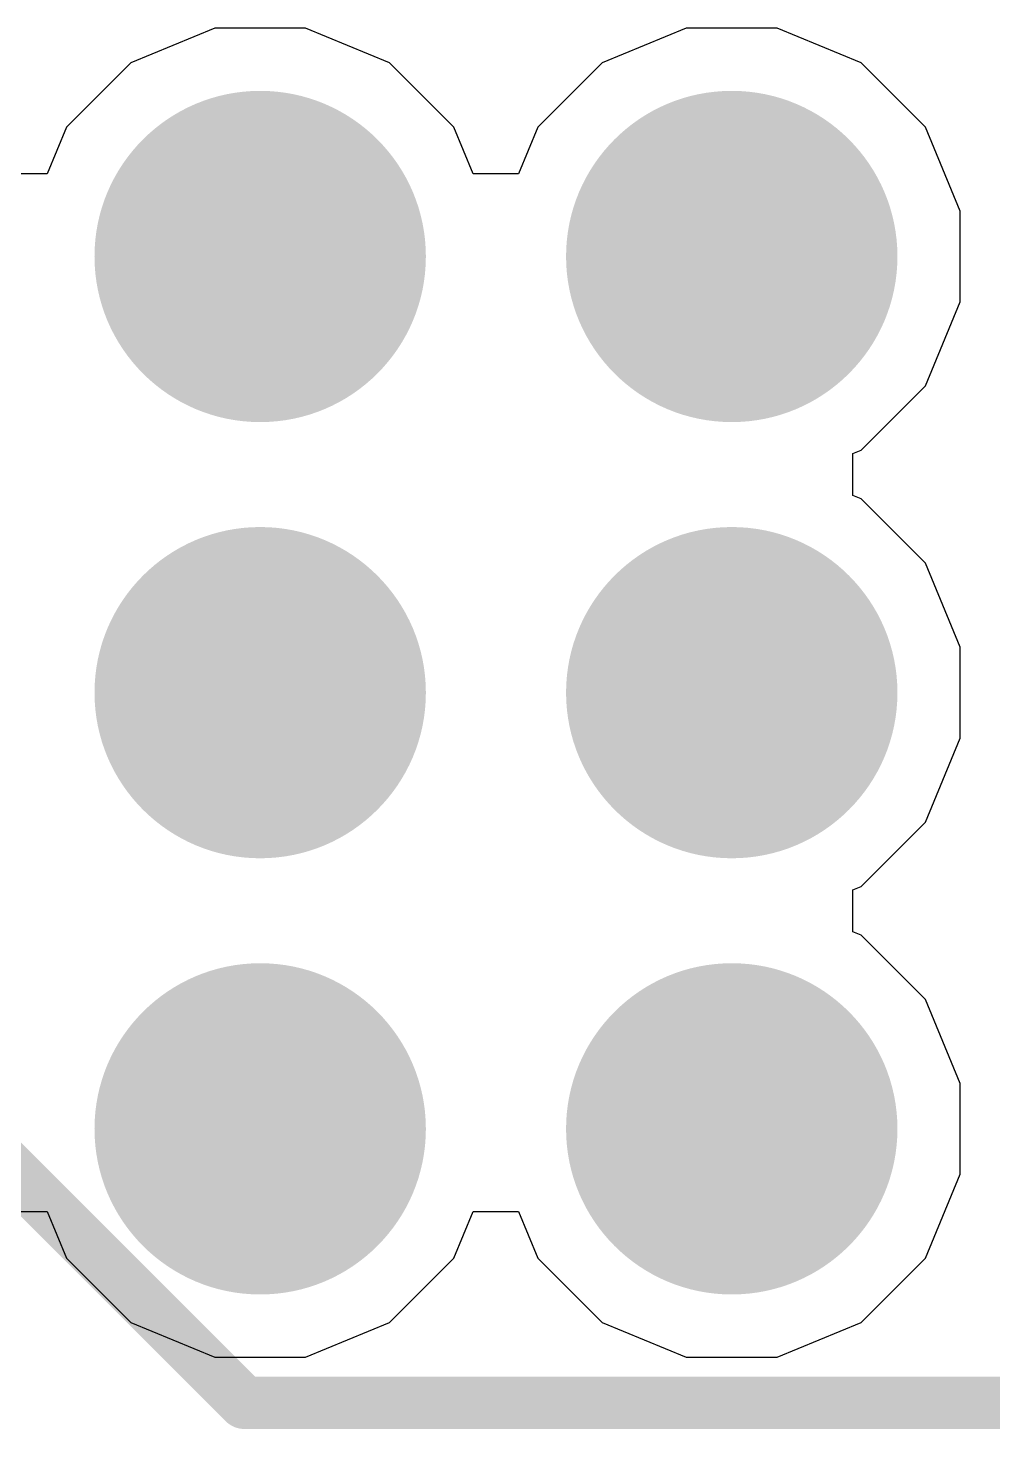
# Model space of a CAD drawing. Header units: inches. Extents: x -4 to 5258, y -4 to 5281.
# Drawn here: x 135.285 to 137.624, y 72.851 to 76.248 of the extents above; entities that cross this region are included whole.
import ezdxf

# ---------------------------------------------------------------- set-up
doc = ezdxf.new("R2010")
doc.units = ezdxf.units.IN
for name, color, linetype in [('Bottom Layer', 5, 'Continuous'), ('Bottom Solder', 6, 'Continuous'), ('Drill Drawing', 1, 'Continuous'), ('Layer 1', 16, 'Continuous'), ('Layer 2', 76, 'Continuous'), ('Top Layer', 1, 'Continuous'), ('Top Overlay', 2, 'Continuous'), ('Top Solder', 216, 'Continuous'), ('Via Holes', 16, 'Continuous')]:
    doc.layers.add(name, color=color, linetype=linetype)

# ---------------------------------------------------------------- blocks, each defined once
blk = doc.blocks.new('UCD_220_F_10__D___310')
at = {"layer": 'Top Overlay'}
for points in [[(-5.1308, -3.7084, 0.127, 0.127, 0), (-3.6322, -5.207, 0.127, 0.127, 0)], [(-3.6322, -5.207, 0.127, 0.127, 0), (5.1308, -5.207, 0.127, 0.127, 0)]]:
    blk.add_lwpolyline(points, format="xyseb", dxfattribs=at)
blk.add_lwpolyline([(-3.6639, -5.207, 0.0635, 0.0635, 1), (-3.6004, -5.207, 0.0635, 0.0635, 1)], format="xyseb", close=True, dxfattribs=at)
blk.add_lwpolyline([(-3.6639, -5.207, 0.0635, 0.0635, 1), (-3.6004, -5.207, 0.0635, 0.0635, 1)], format="xyseb", close=True, dxfattribs=at)

msp = doc.modelspace()

# ---------------------------------------------------------------- hatches: boundary and pattern name
at = {"layer": 'Bottom Layer'}
h = msp.add_hatch(color=5, dxfattribs=at)
edge = h.paths.add_edge_path()
edge.add_arc((135.8476, 75.6937), 0.3, 0, 360)
h = msp.add_hatch(color=5, dxfattribs=at)
edge = h.paths.add_edge_path()
edge.add_arc((136.9906, 75.6937), 0.3, 0, 360)
h = msp.add_hatch(color=5, dxfattribs=at)
edge = h.paths.add_edge_path()
edge.add_arc((135.8476, 74.636), 0.3, 0, 360)
h = msp.add_hatch(color=5, dxfattribs=at)
edge = h.paths.add_edge_path()
edge.add_arc((136.9906, 74.636), 0.3, 0, 360)
h = msp.add_hatch(color=5, dxfattribs=at)
edge = h.paths.add_edge_path()
edge.add_arc((135.8476, 73.5783), 0.3, 0, 360)
h = msp.add_hatch(color=5, dxfattribs=at)
edge = h.paths.add_edge_path()
edge.add_arc((136.9906, 73.5783), 0.3, 0, 360)
at = {"layer": 'Bottom Solder'}
h = msp.add_hatch(color=6, dxfattribs=at)
edge = h.paths.add_edge_path()
edge.add_arc((135.8476, 75.6937), 0.4016, 0, 360)
h = msp.add_hatch(color=6, dxfattribs=at)
edge = h.paths.add_edge_path()
edge.add_arc((136.9906, 75.6937), 0.4016, 0, 360)
h = msp.add_hatch(color=6, dxfattribs=at)
edge = h.paths.add_edge_path()
edge.add_arc((135.8476, 74.636), 0.4016, 0, 360)
h = msp.add_hatch(color=6, dxfattribs=at)
edge = h.paths.add_edge_path()
edge.add_arc((136.9906, 74.636), 0.4016, 0, 360)
h = msp.add_hatch(color=6, dxfattribs=at)
edge = h.paths.add_edge_path()
edge.add_arc((135.8476, 73.5783), 0.4016, 0, 360)
h = msp.add_hatch(color=6, dxfattribs=at)
edge = h.paths.add_edge_path()
edge.add_arc((136.9906, 73.5783), 0.4016, 0, 360)
at = {"layer": 'Layer 1'}
h = msp.add_hatch(color=16, dxfattribs=at)
edge = h.paths.add_edge_path()
edge.add_arc((135.8476, 75.6937), 0.3, 0, 360)
h = msp.add_hatch(color=16, dxfattribs=at)
edge = h.paths.add_edge_path()
edge.add_arc((136.9906, 75.6937), 0.3, 0, 360)
h = msp.add_hatch(color=16, dxfattribs=at)
edge = h.paths.add_edge_path()
edge.add_arc((135.8476, 74.636), 0.3, 0, 360)
h = msp.add_hatch(color=16, dxfattribs=at)
edge = h.paths.add_edge_path()
edge.add_arc((136.9906, 74.636), 0.3, 0, 360)
h = msp.add_hatch(color=16, dxfattribs=at)
edge = h.paths.add_edge_path()
edge.add_arc((135.8476, 73.5783), 0.3, 0, 360)
h = msp.add_hatch(color=16, dxfattribs=at)
edge = h.paths.add_edge_path()
edge.add_arc((136.9906, 73.5783), 0.3, 0, 360)
at = {"layer": 'Layer 2'}
h = msp.add_hatch(color=76, dxfattribs=at)
edge = h.paths.add_edge_path()
edge.add_arc((135.8476, 75.6937), 0.3, 0, 360)
h = msp.add_hatch(color=76, dxfattribs=at)
edge = h.paths.add_edge_path()
edge.add_arc((136.9906, 75.6937), 0.3, 0, 360)
h = msp.add_hatch(color=76, dxfattribs=at)
edge = h.paths.add_edge_path()
edge.add_arc((135.8476, 74.636), 0.3, 0, 360)
h = msp.add_hatch(color=76, dxfattribs=at)
edge = h.paths.add_edge_path()
edge.add_arc((136.9906, 74.636), 0.3, 0, 360)
h = msp.add_hatch(color=76, dxfattribs=at)
edge = h.paths.add_edge_path()
edge.add_arc((135.8476, 73.5783), 0.3, 0, 360)
h = msp.add_hatch(color=76, dxfattribs=at)
edge = h.paths.add_edge_path()
edge.add_arc((136.9906, 73.5783), 0.3, 0, 360)
at = {"layer": 'Top Layer'}
h = msp.add_hatch(color=1, dxfattribs=at)
edge = h.paths.add_edge_path()
edge.add_arc((135.8476, 75.6937), 0.3, 0, 360)
h = msp.add_hatch(color=1, dxfattribs=at)
edge = h.paths.add_edge_path()
edge.add_arc((136.9906, 75.6937), 0.3, 0, 360)
h = msp.add_hatch(color=1, dxfattribs=at)
edge = h.paths.add_edge_path()
edge.add_arc((135.8476, 74.636), 0.3, 0, 360)
h = msp.add_hatch(color=1, dxfattribs=at)
edge = h.paths.add_edge_path()
edge.add_arc((136.9906, 74.636), 0.3, 0, 360)
h = msp.add_hatch(color=1, dxfattribs=at)
edge = h.paths.add_edge_path()
edge.add_arc((135.8476, 73.5783), 0.3, 0, 360)
h = msp.add_hatch(color=1, dxfattribs=at)
edge = h.paths.add_edge_path()
edge.add_arc((136.9906, 73.5783), 0.3, 0, 360)
at = {"layer": 'Top Solder'}
h = msp.add_hatch(color=216, dxfattribs=at)
edge = h.paths.add_edge_path()
edge.add_arc((135.8476, 75.6937), 0.4016, 0, 360)
h = msp.add_hatch(color=216, dxfattribs=at)
edge = h.paths.add_edge_path()
edge.add_arc((136.9906, 75.6937), 0.4016, 0, 360)
h = msp.add_hatch(color=216, dxfattribs=at)
edge = h.paths.add_edge_path()
edge.add_arc((135.8476, 74.636), 0.4016, 0, 360)
h = msp.add_hatch(color=216, dxfattribs=at)
edge = h.paths.add_edge_path()
edge.add_arc((136.9906, 74.636), 0.4016, 0, 360)
h = msp.add_hatch(color=216, dxfattribs=at)
edge = h.paths.add_edge_path()
edge.add_arc((135.8476, 73.5783), 0.4016, 0, 360)
h = msp.add_hatch(color=216, dxfattribs=at)
edge = h.paths.add_edge_path()
edge.add_arc((136.9906, 73.5783), 0.4016, 0, 360)
at = {"layer": 'Via Holes'}
h = msp.add_hatch(color=7, dxfattribs=at)
edge = h.paths.add_edge_path()
edge.add_arc((135.8476, 75.6937), 0.15, 0, 360)
h = msp.add_hatch(color=7, dxfattribs=at)
edge = h.paths.add_edge_path()
edge.add_arc((136.9906, 75.6937), 0.15, 0, 360)
h = msp.add_hatch(color=7, dxfattribs=at)
edge = h.paths.add_edge_path()
edge.add_arc((135.8476, 74.636), 0.15, 0, 360)
h = msp.add_hatch(color=7, dxfattribs=at)
edge = h.paths.add_edge_path()
edge.add_arc((136.9906, 74.636), 0.15, 0, 360)
h = msp.add_hatch(color=7, dxfattribs=at)
edge = h.paths.add_edge_path()
edge.add_arc((135.8476, 73.5783), 0.15, 0, 360)
h = msp.add_hatch(color=7, dxfattribs=at)
edge = h.paths.add_edge_path()
edge.add_arc((136.9906, 73.5783), 0.15, 0, 360)

# ---------------------------------------------------------------- linework, layer by layer
at = {"layer": 'Drill Drawing'}
for points in [[(135.7206, 75.8207, 0.0508, 0.0508, 0), (135.7206, 75.9477, 0.0508, 0.0508, 0)], [(135.7206, 75.9477, 0.0508, 0.0508, 0), (135.9746, 75.9477, 0.0508, 0.0508, 0)], [(135.9746, 75.8207, 0.0508, 0.0508, 0), (135.9746, 75.9477, 0.0508, 0.0508, 0)], [(136.8636, 75.8207, 0.0508, 0.0508, 0), (136.8636, 75.9477, 0.0508, 0.0508, 0)], [(136.8636, 75.9477, 0.0508, 0.0508, 0), (137.1176, 75.9477, 0.0508, 0.0508, 0)], [(137.1176, 75.8207, 0.0508, 0.0508, 0), (137.1176, 75.9477, 0.0508, 0.0508, 0)], [(135.7714, 75.7699, 0.0508, 0.0508, 0), (135.7714, 75.8461, 0.0508, 0.0508, 0)], [(135.7714, 75.8461, 0.0508, 0.0508, 0), (135.9238, 75.8461, 0.0508, 0.0508, 0)], [(135.9238, 75.7699, 0.0508, 0.0508, 0), (135.9238, 75.8461, 0.0508, 0.0508, 0)], [(136.9144, 75.7699, 0.0508, 0.0508, 0), (136.9144, 75.8461, 0.0508, 0.0508, 0)], [(136.9144, 75.8461, 0.0508, 0.0508, 0), (137.0668, 75.8461, 0.0508, 0.0508, 0)], [(137.0668, 75.7699, 0.0508, 0.0508, 0), (137.0668, 75.8461, 0.0508, 0.0508, 0)], [(135.5936, 75.5667, 0.0508, 0.0508, 0), (135.5936, 75.8207, 0.0508, 0.0508, 0)], [(135.5936, 75.8207, 0.0508, 0.0508, 0), (135.7206, 75.8207, 0.0508, 0.0508, 0)], [(135.9746, 75.8207, 0.0508, 0.0508, 0), (136.1016, 75.8207, 0.0508, 0.0508, 0)], [(136.1016, 75.5667, 0.0508, 0.0508, 0), (136.1016, 75.8207, 0.0508, 0.0508, 0)], [(136.7366, 75.5667, 0.0508, 0.0508, 0), (136.7366, 75.8207, 0.0508, 0.0508, 0)], [(136.7366, 75.8207, 0.0508, 0.0508, 0), (136.8636, 75.8207, 0.0508, 0.0508, 0)], [(137.1176, 75.8207, 0.0508, 0.0508, 0), (137.2446, 75.8207, 0.0508, 0.0508, 0)], [(137.2446, 75.5667, 0.0508, 0.0508, 0), (137.2446, 75.8207, 0.0508, 0.0508, 0)], [(135.6952, 75.6175, 0.0508, 0.0508, 0), (135.6952, 75.7699, 0.0508, 0.0508, 0)], [(135.6952, 75.7699, 0.0508, 0.0508, 0), (135.7714, 75.7699, 0.0508, 0.0508, 0)], [(135.9238, 75.7699, 0.0508, 0.0508, 0), (136, 75.7699, 0.0508, 0.0508, 0)], [(136, 75.6175, 0.0508, 0.0508, 0), (136, 75.7699, 0.0508, 0.0508, 0)], [(136.8382, 75.6175, 0.0508, 0.0508, 0), (136.8382, 75.7699, 0.0508, 0.0508, 0)], [(136.8382, 75.7699, 0.0508, 0.0508, 0), (136.9144, 75.7699, 0.0508, 0.0508, 0)], [(137.0668, 75.7699, 0.0508, 0.0508, 0), (137.143, 75.7699, 0.0508, 0.0508, 0)], [(137.143, 75.6175, 0.0508, 0.0508, 0), (137.143, 75.7699, 0.0508, 0.0508, 0)], [(135.6952, 75.6175, 0.0508, 0.0508, 0), (135.7714, 75.6175, 0.0508, 0.0508, 0)], [(135.7714, 75.5413, 0.0508, 0.0508, 0), (135.7714, 75.6175, 0.0508, 0.0508, 0)], [(135.9238, 75.6175, 0.0508, 0.0508, 0), (136, 75.6175, 0.0508, 0.0508, 0)], [(135.9238, 75.5413, 0.0508, 0.0508, 0), (135.9238, 75.6175, 0.0508, 0.0508, 0)], [(136.8382, 75.6175, 0.0508, 0.0508, 0), (136.9144, 75.6175, 0.0508, 0.0508, 0)], [(136.9144, 75.5413, 0.0508, 0.0508, 0), (136.9144, 75.6175, 0.0508, 0.0508, 0)], [(137.0668, 75.6175, 0.0508, 0.0508, 0), (137.143, 75.6175, 0.0508, 0.0508, 0)], [(137.0668, 75.5413, 0.0508, 0.0508, 0), (137.0668, 75.6175, 0.0508, 0.0508, 0)], [(135.5936, 75.5667, 0.0508, 0.0508, 0), (135.7206, 75.5667, 0.0508, 0.0508, 0)], [(135.7206, 75.4397, 0.0508, 0.0508, 0), (135.7206, 75.5667, 0.0508, 0.0508, 0)], [(135.9746, 75.5667, 0.0508, 0.0508, 0), (136.1016, 75.5667, 0.0508, 0.0508, 0)], [(135.9746, 75.4397, 0.0508, 0.0508, 0), (135.9746, 75.5667, 0.0508, 0.0508, 0)], [(136.7366, 75.5667, 0.0508, 0.0508, 0), (136.8636, 75.5667, 0.0508, 0.0508, 0)], [(136.8636, 75.4397, 0.0508, 0.0508, 0), (136.8636, 75.5667, 0.0508, 0.0508, 0)], [(137.1176, 75.5667, 0.0508, 0.0508, 0), (137.2446, 75.5667, 0.0508, 0.0508, 0)], [(137.1176, 75.4397, 0.0508, 0.0508, 0), (137.1176, 75.5667, 0.0508, 0.0508, 0)], [(135.7714, 75.5413, 0.0508, 0.0508, 0), (135.9238, 75.5413, 0.0508, 0.0508, 0)], [(136.9144, 75.5413, 0.0508, 0.0508, 0), (137.0668, 75.5413, 0.0508, 0.0508, 0)], [(135.7206, 75.4397, 0.0508, 0.0508, 0), (135.9746, 75.4397, 0.0508, 0.0508, 0)], [(136.8636, 75.4397, 0.0508, 0.0508, 0), (137.1176, 75.4397, 0.0508, 0.0508, 0)], [(135.7206, 74.763, 0.0508, 0.0508, 0), (135.7206, 74.89, 0.0508, 0.0508, 0)], [(135.7206, 74.89, 0.0508, 0.0508, 0), (135.9746, 74.89, 0.0508, 0.0508, 0)], [(135.9746, 74.763, 0.0508, 0.0508, 0), (135.9746, 74.89, 0.0508, 0.0508, 0)], [(136.8636, 74.763, 0.0508, 0.0508, 0), (136.8636, 74.89, 0.0508, 0.0508, 0)], [(136.8636, 74.89, 0.0508, 0.0508, 0), (137.1176, 74.89, 0.0508, 0.0508, 0)], [(137.1176, 74.763, 0.0508, 0.0508, 0), (137.1176, 74.89, 0.0508, 0.0508, 0)], [(135.7714, 74.7122, 0.0508, 0.0508, 0), (135.7714, 74.7884, 0.0508, 0.0508, 0)], [(135.7714, 74.7884, 0.0508, 0.0508, 0), (135.9238, 74.7884, 0.0508, 0.0508, 0)], [(135.9238, 74.7122, 0.0508, 0.0508, 0), (135.9238, 74.7884, 0.0508, 0.0508, 0)], [(136.9144, 74.7122, 0.0508, 0.0508, 0), (136.9144, 74.7884, 0.0508, 0.0508, 0)], [(136.9144, 74.7884, 0.0508, 0.0508, 0), (137.0668, 74.7884, 0.0508, 0.0508, 0)], [(137.0668, 74.7122, 0.0508, 0.0508, 0), (137.0668, 74.7884, 0.0508, 0.0508, 0)], [(135.5936, 74.509, 0.0508, 0.0508, 0), (135.5936, 74.763, 0.0508, 0.0508, 0)], [(135.5936, 74.763, 0.0508, 0.0508, 0), (135.7206, 74.763, 0.0508, 0.0508, 0)], [(135.9746, 74.763, 0.0508, 0.0508, 0), (136.1016, 74.763, 0.0508, 0.0508, 0)], [(136.1016, 74.509, 0.0508, 0.0508, 0), (136.1016, 74.763, 0.0508, 0.0508, 0)], [(136.7366, 74.509, 0.0508, 0.0508, 0), (136.7366, 74.763, 0.0508, 0.0508, 0)], [(136.7366, 74.763, 0.0508, 0.0508, 0), (136.8636, 74.763, 0.0508, 0.0508, 0)], [(137.1176, 74.763, 0.0508, 0.0508, 0), (137.2446, 74.763, 0.0508, 0.0508, 0)], [(137.2446, 74.509, 0.0508, 0.0508, 0), (137.2446, 74.763, 0.0508, 0.0508, 0)], [(135.6952, 74.5598, 0.0508, 0.0508, 0), (135.6952, 74.7122, 0.0508, 0.0508, 0)], [(135.6952, 74.7122, 0.0508, 0.0508, 0), (135.7714, 74.7122, 0.0508, 0.0508, 0)], [(135.9238, 74.7122, 0.0508, 0.0508, 0), (136, 74.7122, 0.0508, 0.0508, 0)], [(136, 74.5598, 0.0508, 0.0508, 0), (136, 74.7122, 0.0508, 0.0508, 0)], [(136.8382, 74.5598, 0.0508, 0.0508, 0), (136.8382, 74.7122, 0.0508, 0.0508, 0)], [(136.8382, 74.7122, 0.0508, 0.0508, 0), (136.9144, 74.7122, 0.0508, 0.0508, 0)], [(137.0668, 74.7122, 0.0508, 0.0508, 0), (137.143, 74.7122, 0.0508, 0.0508, 0)], [(137.143, 74.5598, 0.0508, 0.0508, 0), (137.143, 74.7122, 0.0508, 0.0508, 0)], [(135.6952, 74.5598, 0.0508, 0.0508, 0), (135.7714, 74.5598, 0.0508, 0.0508, 0)], [(135.7714, 74.4836, 0.0508, 0.0508, 0), (135.7714, 74.5598, 0.0508, 0.0508, 0)], [(135.9238, 74.5598, 0.0508, 0.0508, 0), (136, 74.5598, 0.0508, 0.0508, 0)], [(135.9238, 74.4836, 0.0508, 0.0508, 0), (135.9238, 74.5598, 0.0508, 0.0508, 0)], [(136.8382, 74.5598, 0.0508, 0.0508, 0), (136.9144, 74.5598, 0.0508, 0.0508, 0)], [(136.9144, 74.4836, 0.0508, 0.0508, 0), (136.9144, 74.5598, 0.0508, 0.0508, 0)], [(137.0668, 74.5598, 0.0508, 0.0508, 0), (137.143, 74.5598, 0.0508, 0.0508, 0)], [(137.0668, 74.4836, 0.0508, 0.0508, 0), (137.0668, 74.5598, 0.0508, 0.0508, 0)], [(135.5936, 74.509, 0.0508, 0.0508, 0), (135.7206, 74.509, 0.0508, 0.0508, 0)], [(135.7206, 74.382, 0.0508, 0.0508, 0), (135.7206, 74.509, 0.0508, 0.0508, 0)], [(135.9746, 74.509, 0.0508, 0.0508, 0), (136.1016, 74.509, 0.0508, 0.0508, 0)], [(135.9746, 74.382, 0.0508, 0.0508, 0), (135.9746, 74.509, 0.0508, 0.0508, 0)], [(136.7366, 74.509, 0.0508, 0.0508, 0), (136.8636, 74.509, 0.0508, 0.0508, 0)], [(136.8636, 74.382, 0.0508, 0.0508, 0), (136.8636, 74.509, 0.0508, 0.0508, 0)], [(137.1176, 74.509, 0.0508, 0.0508, 0), (137.2446, 74.509, 0.0508, 0.0508, 0)], [(137.1176, 74.382, 0.0508, 0.0508, 0), (137.1176, 74.509, 0.0508, 0.0508, 0)], [(135.7714, 74.4836, 0.0508, 0.0508, 0), (135.9238, 74.4836, 0.0508, 0.0508, 0)], [(136.9144, 74.4836, 0.0508, 0.0508, 0), (137.0668, 74.4836, 0.0508, 0.0508, 0)], [(135.7206, 74.382, 0.0508, 0.0508, 0), (135.9746, 74.382, 0.0508, 0.0508, 0)], [(136.8636, 74.382, 0.0508, 0.0508, 0), (137.1176, 74.382, 0.0508, 0.0508, 0)], [(135.7206, 73.7053, 0.0508, 0.0508, 0), (135.7206, 73.8323, 0.0508, 0.0508, 0)], [(135.7206, 73.8323, 0.0508, 0.0508, 0), (135.9746, 73.8323, 0.0508, 0.0508, 0)], [(135.9746, 73.7053, 0.0508, 0.0508, 0), (135.9746, 73.8323, 0.0508, 0.0508, 0)], [(136.8636, 73.7053, 0.0508, 0.0508, 0), (136.8636, 73.8323, 0.0508, 0.0508, 0)], [(136.8636, 73.8323, 0.0508, 0.0508, 0), (137.1176, 73.8323, 0.0508, 0.0508, 0)], [(137.1176, 73.7053, 0.0508, 0.0508, 0), (137.1176, 73.8323, 0.0508, 0.0508, 0)], [(135.7714, 73.6545, 0.0508, 0.0508, 0), (135.7714, 73.7307, 0.0508, 0.0508, 0)], [(135.7714, 73.7307, 0.0508, 0.0508, 0), (135.9238, 73.7307, 0.0508, 0.0508, 0)], [(135.9238, 73.6545, 0.0508, 0.0508, 0), (135.9238, 73.7307, 0.0508, 0.0508, 0)], [(136.9144, 73.6545, 0.0508, 0.0508, 0), (136.9144, 73.7307, 0.0508, 0.0508, 0)], [(136.9144, 73.7307, 0.0508, 0.0508, 0), (137.0668, 73.7307, 0.0508, 0.0508, 0)], [(137.0668, 73.6545, 0.0508, 0.0508, 0), (137.0668, 73.7307, 0.0508, 0.0508, 0)], [(135.5936, 73.4513, 0.0508, 0.0508, 0), (135.5936, 73.7053, 0.0508, 0.0508, 0)], [(135.5936, 73.7053, 0.0508, 0.0508, 0), (135.7206, 73.7053, 0.0508, 0.0508, 0)], [(135.9746, 73.7053, 0.0508, 0.0508, 0), (136.1016, 73.7053, 0.0508, 0.0508, 0)], [(136.1016, 73.4513, 0.0508, 0.0508, 0), (136.1016, 73.7053, 0.0508, 0.0508, 0)], [(136.7366, 73.4513, 0.0508, 0.0508, 0), (136.7366, 73.7053, 0.0508, 0.0508, 0)], [(136.7366, 73.7053, 0.0508, 0.0508, 0), (136.8636, 73.7053, 0.0508, 0.0508, 0)], [(137.1176, 73.7053, 0.0508, 0.0508, 0), (137.2446, 73.7053, 0.0508, 0.0508, 0)], [(137.2446, 73.4513, 0.0508, 0.0508, 0), (137.2446, 73.7053, 0.0508, 0.0508, 0)], [(135.6952, 73.5021, 0.0508, 0.0508, 0), (135.6952, 73.6545, 0.0508, 0.0508, 0)], [(135.6952, 73.6545, 0.0508, 0.0508, 0), (135.7714, 73.6545, 0.0508, 0.0508, 0)], [(135.9238, 73.6545, 0.0508, 0.0508, 0), (136, 73.6545, 0.0508, 0.0508, 0)], [(136, 73.5021, 0.0508, 0.0508, 0), (136, 73.6545, 0.0508, 0.0508, 0)], [(136.8382, 73.5021, 0.0508, 0.0508, 0), (136.8382, 73.6545, 0.0508, 0.0508, 0)], [(136.8382, 73.6545, 0.0508, 0.0508, 0), (136.9144, 73.6545, 0.0508, 0.0508, 0)], [(137.0668, 73.6545, 0.0508, 0.0508, 0), (137.143, 73.6545, 0.0508, 0.0508, 0)], [(137.143, 73.5021, 0.0508, 0.0508, 0), (137.143, 73.6545, 0.0508, 0.0508, 0)], [(135.6952, 73.5021, 0.0508, 0.0508, 0), (135.7714, 73.5021, 0.0508, 0.0508, 0)], [(135.7714, 73.4259, 0.0508, 0.0508, 0), (135.7714, 73.5021, 0.0508, 0.0508, 0)], [(135.9238, 73.5021, 0.0508, 0.0508, 0), (136, 73.5021, 0.0508, 0.0508, 0)], [(135.9238, 73.4259, 0.0508, 0.0508, 0), (135.9238, 73.5021, 0.0508, 0.0508, 0)], [(136.8382, 73.5021, 0.0508, 0.0508, 0), (136.9144, 73.5021, 0.0508, 0.0508, 0)], [(136.9144, 73.4259, 0.0508, 0.0508, 0), (136.9144, 73.5021, 0.0508, 0.0508, 0)], [(137.0668, 73.5021, 0.0508, 0.0508, 0), (137.143, 73.5021, 0.0508, 0.0508, 0)], [(137.0668, 73.4259, 0.0508, 0.0508, 0), (137.0668, 73.5021, 0.0508, 0.0508, 0)], [(135.5936, 73.4513, 0.0508, 0.0508, 0), (135.7206, 73.4513, 0.0508, 0.0508, 0)], [(135.7206, 73.3243, 0.0508, 0.0508, 0), (135.7206, 73.4513, 0.0508, 0.0508, 0)], [(135.7714, 73.4259, 0.0508, 0.0508, 0), (135.9238, 73.4259, 0.0508, 0.0508, 0)], [(135.9746, 73.4513, 0.0508, 0.0508, 0), (136.1016, 73.4513, 0.0508, 0.0508, 0)], [(135.9746, 73.3243, 0.0508, 0.0508, 0), (135.9746, 73.4513, 0.0508, 0.0508, 0)], [(136.7366, 73.4513, 0.0508, 0.0508, 0), (136.8636, 73.4513, 0.0508, 0.0508, 0)], [(136.8636, 73.3243, 0.0508, 0.0508, 0), (136.8636, 73.4513, 0.0508, 0.0508, 0)], [(136.9144, 73.4259, 0.0508, 0.0508, 0), (137.0668, 73.4259, 0.0508, 0.0508, 0)], [(137.1176, 73.4513, 0.0508, 0.0508, 0), (137.2446, 73.4513, 0.0508, 0.0508, 0)], [(137.1176, 73.3243, 0.0508, 0.0508, 0), (137.1176, 73.4513, 0.0508, 0.0508, 0)], [(135.7206, 73.3243, 0.0508, 0.0508, 0), (135.9746, 73.3243, 0.0508, 0.0508, 0)], [(136.8636, 73.3243, 0.0508, 0.0508, 0), (137.1176, 73.3243, 0.0508, 0.0508, 0)]]:
    msp.add_lwpolyline(points, format="xyseb", dxfattribs=at)
for points in [[(135.7079, 75.9477, 0.0254, 0.0254, 1), (135.7333, 75.9477, 0.0254, 0.0254, 1)], [(135.7079, 75.9477, 0.0254, 0.0254, 1), (135.7333, 75.9477, 0.0254, 0.0254, 1)], [(135.9619, 75.9477, 0.0254, 0.0254, 1), (135.9873, 75.9477, 0.0254, 0.0254, 1)], [(135.9619, 75.9477, 0.0254, 0.0254, 1), (135.9873, 75.9477, 0.0254, 0.0254, 1)], [(136.8509, 75.9477, 0.0254, 0.0254, 1), (136.8763, 75.9477, 0.0254, 0.0254, 1)], [(136.8509, 75.9477, 0.0254, 0.0254, 1), (136.8763, 75.9477, 0.0254, 0.0254, 1)], [(137.1049, 75.9477, 0.0254, 0.0254, 1), (137.1303, 75.9477, 0.0254, 0.0254, 1)], [(137.1049, 75.9477, 0.0254, 0.0254, 1), (137.1303, 75.9477, 0.0254, 0.0254, 1)], [(135.7587, 75.8461, 0.0254, 0.0254, 1), (135.7841, 75.8461, 0.0254, 0.0254, 1)], [(135.7587, 75.8461, 0.0254, 0.0254, 1), (135.7841, 75.8461, 0.0254, 0.0254, 1)], [(135.9111, 75.8461, 0.0254, 0.0254, 1), (135.9365, 75.8461, 0.0254, 0.0254, 1)], [(135.9111, 75.8461, 0.0254, 0.0254, 1), (135.9365, 75.8461, 0.0254, 0.0254, 1)], [(136.9017, 75.8461, 0.0254, 0.0254, 1), (136.9271, 75.8461, 0.0254, 0.0254, 1)], [(136.9017, 75.8461, 0.0254, 0.0254, 1), (136.9271, 75.8461, 0.0254, 0.0254, 1)], [(137.0541, 75.8461, 0.0254, 0.0254, 1), (137.0795, 75.8461, 0.0254, 0.0254, 1)], [(137.0541, 75.8461, 0.0254, 0.0254, 1), (137.0795, 75.8461, 0.0254, 0.0254, 1)], [(135.5809, 75.8207, 0.0254, 0.0254, 1), (135.6063, 75.8207, 0.0254, 0.0254, 1)], [(135.5809, 75.8207, 0.0254, 0.0254, 1), (135.6063, 75.8207, 0.0254, 0.0254, 1)], [(135.7079, 75.8207, 0.0254, 0.0254, 1), (135.7333, 75.8207, 0.0254, 0.0254, 1)], [(135.7079, 75.8207, 0.0254, 0.0254, 1), (135.7333, 75.8207, 0.0254, 0.0254, 1)], [(135.9619, 75.8207, 0.0254, 0.0254, 1), (135.9873, 75.8207, 0.0254, 0.0254, 1)], [(135.9619, 75.8207, 0.0254, 0.0254, 1), (135.9873, 75.8207, 0.0254, 0.0254, 1)], [(136.0889, 75.8207, 0.0254, 0.0254, 1), (136.1143, 75.8207, 0.0254, 0.0254, 1)], [(136.0889, 75.8207, 0.0254, 0.0254, 1), (136.1143, 75.8207, 0.0254, 0.0254, 1)], [(136.7239, 75.8207, 0.0254, 0.0254, 1), (136.7493, 75.8207, 0.0254, 0.0254, 1)], [(136.7239, 75.8207, 0.0254, 0.0254, 1), (136.7493, 75.8207, 0.0254, 0.0254, 1)], [(136.8509, 75.8207, 0.0254, 0.0254, 1), (136.8763, 75.8207, 0.0254, 0.0254, 1)], [(136.8509, 75.8207, 0.0254, 0.0254, 1), (136.8763, 75.8207, 0.0254, 0.0254, 1)], [(137.1049, 75.8207, 0.0254, 0.0254, 1), (137.1303, 75.8207, 0.0254, 0.0254, 1)], [(137.1049, 75.8207, 0.0254, 0.0254, 1), (137.1303, 75.8207, 0.0254, 0.0254, 1)], [(137.2319, 75.8207, 0.0254, 0.0254, 1), (137.2573, 75.8207, 0.0254, 0.0254, 1)], [(137.2319, 75.8207, 0.0254, 0.0254, 1), (137.2573, 75.8207, 0.0254, 0.0254, 1)], [(135.6825, 75.7699, 0.0254, 0.0254, 1), (135.7079, 75.7699, 0.0254, 0.0254, 1)], [(135.6825, 75.7699, 0.0254, 0.0254, 1), (135.7079, 75.7699, 0.0254, 0.0254, 1)], [(135.7587, 75.7699, 0.0254, 0.0254, 1), (135.7841, 75.7699, 0.0254, 0.0254, 1)], [(135.7587, 75.7699, 0.0254, 0.0254, 1), (135.7841, 75.7699, 0.0254, 0.0254, 1)], [(135.9111, 75.7699, 0.0254, 0.0254, 1), (135.9365, 75.7699, 0.0254, 0.0254, 1)], [(135.9111, 75.7699, 0.0254, 0.0254, 1), (135.9365, 75.7699, 0.0254, 0.0254, 1)], [(135.9873, 75.7699, 0.0254, 0.0254, 1), (136.0127, 75.7699, 0.0254, 0.0254, 1)], [(135.9873, 75.7699, 0.0254, 0.0254, 1), (136.0127, 75.7699, 0.0254, 0.0254, 1)], [(136.8255, 75.7699, 0.0254, 0.0254, 1), (136.8509, 75.7699, 0.0254, 0.0254, 1)], [(136.8255, 75.7699, 0.0254, 0.0254, 1), (136.8509, 75.7699, 0.0254, 0.0254, 1)], [(136.9017, 75.7699, 0.0254, 0.0254, 1), (136.9271, 75.7699, 0.0254, 0.0254, 1)], [(136.9017, 75.7699, 0.0254, 0.0254, 1), (136.9271, 75.7699, 0.0254, 0.0254, 1)], [(137.0541, 75.7699, 0.0254, 0.0254, 1), (137.0795, 75.7699, 0.0254, 0.0254, 1)], [(137.0541, 75.7699, 0.0254, 0.0254, 1), (137.0795, 75.7699, 0.0254, 0.0254, 1)], [(137.1303, 75.7699, 0.0254, 0.0254, 1), (137.1557, 75.7699, 0.0254, 0.0254, 1)], [(137.1303, 75.7699, 0.0254, 0.0254, 1), (137.1557, 75.7699, 0.0254, 0.0254, 1)], [(135.6825, 75.6175, 0.0254, 0.0254, 1), (135.7079, 75.6175, 0.0254, 0.0254, 1)], [(135.6825, 75.6175, 0.0254, 0.0254, 1), (135.7079, 75.6175, 0.0254, 0.0254, 1)], [(135.7587, 75.6175, 0.0254, 0.0254, 1), (135.7841, 75.6175, 0.0254, 0.0254, 1)], [(135.7587, 75.6175, 0.0254, 0.0254, 1), (135.7841, 75.6175, 0.0254, 0.0254, 1)], [(135.9111, 75.6175, 0.0254, 0.0254, 1), (135.9365, 75.6175, 0.0254, 0.0254, 1)], [(135.9111, 75.6175, 0.0254, 0.0254, 1), (135.9365, 75.6175, 0.0254, 0.0254, 1)], [(135.9873, 75.6175, 0.0254, 0.0254, 1), (136.0127, 75.6175, 0.0254, 0.0254, 1)], [(135.9873, 75.6175, 0.0254, 0.0254, 1), (136.0127, 75.6175, 0.0254, 0.0254, 1)], [(136.8255, 75.6175, 0.0254, 0.0254, 1), (136.8509, 75.6175, 0.0254, 0.0254, 1)], [(136.8255, 75.6175, 0.0254, 0.0254, 1), (136.8509, 75.6175, 0.0254, 0.0254, 1)], [(136.9017, 75.6175, 0.0254, 0.0254, 1), (136.9271, 75.6175, 0.0254, 0.0254, 1)], [(136.9017, 75.6175, 0.0254, 0.0254, 1), (136.9271, 75.6175, 0.0254, 0.0254, 1)], [(137.0541, 75.6175, 0.0254, 0.0254, 1), (137.0795, 75.6175, 0.0254, 0.0254, 1)], [(137.0541, 75.6175, 0.0254, 0.0254, 1), (137.0795, 75.6175, 0.0254, 0.0254, 1)], [(137.1303, 75.6175, 0.0254, 0.0254, 1), (137.1557, 75.6175, 0.0254, 0.0254, 1)], [(137.1303, 75.6175, 0.0254, 0.0254, 1), (137.1557, 75.6175, 0.0254, 0.0254, 1)], [(135.5809, 75.5667, 0.0254, 0.0254, 1), (135.6063, 75.5667, 0.0254, 0.0254, 1)], [(135.5809, 75.5667, 0.0254, 0.0254, 1), (135.6063, 75.5667, 0.0254, 0.0254, 1)], [(135.7079, 75.5667, 0.0254, 0.0254, 1), (135.7333, 75.5667, 0.0254, 0.0254, 1)], [(135.7079, 75.5667, 0.0254, 0.0254, 1), (135.7333, 75.5667, 0.0254, 0.0254, 1)], [(135.9619, 75.5667, 0.0254, 0.0254, 1), (135.9873, 75.5667, 0.0254, 0.0254, 1)], [(135.9619, 75.5667, 0.0254, 0.0254, 1), (135.9873, 75.5667, 0.0254, 0.0254, 1)], [(136.0889, 75.5667, 0.0254, 0.0254, 1), (136.1143, 75.5667, 0.0254, 0.0254, 1)], [(136.0889, 75.5667, 0.0254, 0.0254, 1), (136.1143, 75.5667, 0.0254, 0.0254, 1)], [(136.7239, 75.5667, 0.0254, 0.0254, 1), (136.7493, 75.5667, 0.0254, 0.0254, 1)], [(136.7239, 75.5667, 0.0254, 0.0254, 1), (136.7493, 75.5667, 0.0254, 0.0254, 1)], [(136.8509, 75.5667, 0.0254, 0.0254, 1), (136.8763, 75.5667, 0.0254, 0.0254, 1)], [(136.8509, 75.5667, 0.0254, 0.0254, 1), (136.8763, 75.5667, 0.0254, 0.0254, 1)], [(137.1049, 75.5667, 0.0254, 0.0254, 1), (137.1303, 75.5667, 0.0254, 0.0254, 1)], [(137.1049, 75.5667, 0.0254, 0.0254, 1), (137.1303, 75.5667, 0.0254, 0.0254, 1)], [(137.2319, 75.5667, 0.0254, 0.0254, 1), (137.2573, 75.5667, 0.0254, 0.0254, 1)], [(137.2319, 75.5667, 0.0254, 0.0254, 1), (137.2573, 75.5667, 0.0254, 0.0254, 1)], [(135.7587, 75.5413, 0.0254, 0.0254, 1), (135.7841, 75.5413, 0.0254, 0.0254, 1)], [(135.7587, 75.5413, 0.0254, 0.0254, 1), (135.7841, 75.5413, 0.0254, 0.0254, 1)], [(135.9111, 75.5413, 0.0254, 0.0254, 1), (135.9365, 75.5413, 0.0254, 0.0254, 1)], [(135.9111, 75.5413, 0.0254, 0.0254, 1), (135.9365, 75.5413, 0.0254, 0.0254, 1)], [(136.9017, 75.5413, 0.0254, 0.0254, 1), (136.9271, 75.5413, 0.0254, 0.0254, 1)], [(136.9017, 75.5413, 0.0254, 0.0254, 1), (136.9271, 75.5413, 0.0254, 0.0254, 1)], [(137.0541, 75.5413, 0.0254, 0.0254, 1), (137.0795, 75.5413, 0.0254, 0.0254, 1)], [(137.0541, 75.5413, 0.0254, 0.0254, 1), (137.0795, 75.5413, 0.0254, 0.0254, 1)], [(135.7079, 75.4397, 0.0254, 0.0254, 1), (135.7333, 75.4397, 0.0254, 0.0254, 1)], [(135.7079, 75.4397, 0.0254, 0.0254, 1), (135.7333, 75.4397, 0.0254, 0.0254, 1)], [(135.9619, 75.4397, 0.0254, 0.0254, 1), (135.9873, 75.4397, 0.0254, 0.0254, 1)], [(135.9619, 75.4397, 0.0254, 0.0254, 1), (135.9873, 75.4397, 0.0254, 0.0254, 1)], [(136.8509, 75.4397, 0.0254, 0.0254, 1), (136.8763, 75.4397, 0.0254, 0.0254, 1)], [(136.8509, 75.4397, 0.0254, 0.0254, 1), (136.8763, 75.4397, 0.0254, 0.0254, 1)], [(137.1049, 75.4397, 0.0254, 0.0254, 1), (137.1303, 75.4397, 0.0254, 0.0254, 1)], [(137.1049, 75.4397, 0.0254, 0.0254, 1), (137.1303, 75.4397, 0.0254, 0.0254, 1)], [(135.7079, 74.89, 0.0254, 0.0254, 1), (135.7333, 74.89, 0.0254, 0.0254, 1)], [(135.7079, 74.89, 0.0254, 0.0254, 1), (135.7333, 74.89, 0.0254, 0.0254, 1)], [(135.9619, 74.89, 0.0254, 0.0254, 1), (135.9873, 74.89, 0.0254, 0.0254, 1)], [(135.9619, 74.89, 0.0254, 0.0254, 1), (135.9873, 74.89, 0.0254, 0.0254, 1)], [(136.8509, 74.89, 0.0254, 0.0254, 1), (136.8763, 74.89, 0.0254, 0.0254, 1)], [(136.8509, 74.89, 0.0254, 0.0254, 1), (136.8763, 74.89, 0.0254, 0.0254, 1)], [(137.1049, 74.89, 0.0254, 0.0254, 1), (137.1303, 74.89, 0.0254, 0.0254, 1)], [(137.1049, 74.89, 0.0254, 0.0254, 1), (137.1303, 74.89, 0.0254, 0.0254, 1)], [(135.7587, 74.7884, 0.0254, 0.0254, 1), (135.7841, 74.7884, 0.0254, 0.0254, 1)], [(135.7587, 74.7884, 0.0254, 0.0254, 1), (135.7841, 74.7884, 0.0254, 0.0254, 1)], [(135.9111, 74.7884, 0.0254, 0.0254, 1), (135.9365, 74.7884, 0.0254, 0.0254, 1)], [(135.9111, 74.7884, 0.0254, 0.0254, 1), (135.9365, 74.7884, 0.0254, 0.0254, 1)], [(136.9017, 74.7884, 0.0254, 0.0254, 1), (136.9271, 74.7884, 0.0254, 0.0254, 1)], [(136.9017, 74.7884, 0.0254, 0.0254, 1), (136.9271, 74.7884, 0.0254, 0.0254, 1)], [(137.0541, 74.7884, 0.0254, 0.0254, 1), (137.0795, 74.7884, 0.0254, 0.0254, 1)], [(137.0541, 74.7884, 0.0254, 0.0254, 1), (137.0795, 74.7884, 0.0254, 0.0254, 1)], [(135.5809, 74.763, 0.0254, 0.0254, 1), (135.6063, 74.763, 0.0254, 0.0254, 1)], [(135.5809, 74.763, 0.0254, 0.0254, 1), (135.6063, 74.763, 0.0254, 0.0254, 1)], [(135.7079, 74.763, 0.0254, 0.0254, 1), (135.7333, 74.763, 0.0254, 0.0254, 1)], [(135.7079, 74.763, 0.0254, 0.0254, 1), (135.7333, 74.763, 0.0254, 0.0254, 1)], [(135.9619, 74.763, 0.0254, 0.0254, 1), (135.9873, 74.763, 0.0254, 0.0254, 1)], [(135.9619, 74.763, 0.0254, 0.0254, 1), (135.9873, 74.763, 0.0254, 0.0254, 1)], [(136.0889, 74.763, 0.0254, 0.0254, 1), (136.1143, 74.763, 0.0254, 0.0254, 1)], [(136.0889, 74.763, 0.0254, 0.0254, 1), (136.1143, 74.763, 0.0254, 0.0254, 1)], [(136.7239, 74.763, 0.0254, 0.0254, 1), (136.7493, 74.763, 0.0254, 0.0254, 1)], [(136.7239, 74.763, 0.0254, 0.0254, 1), (136.7493, 74.763, 0.0254, 0.0254, 1)], [(136.8509, 74.763, 0.0254, 0.0254, 1), (136.8763, 74.763, 0.0254, 0.0254, 1)], [(136.8509, 74.763, 0.0254, 0.0254, 1), (136.8763, 74.763, 0.0254, 0.0254, 1)], [(137.1049, 74.763, 0.0254, 0.0254, 1), (137.1303, 74.763, 0.0254, 0.0254, 1)], [(137.1049, 74.763, 0.0254, 0.0254, 1), (137.1303, 74.763, 0.0254, 0.0254, 1)], [(137.2319, 74.763, 0.0254, 0.0254, 1), (137.2573, 74.763, 0.0254, 0.0254, 1)], [(137.2319, 74.763, 0.0254, 0.0254, 1), (137.2573, 74.763, 0.0254, 0.0254, 1)], [(135.6825, 74.7122, 0.0254, 0.0254, 1), (135.7079, 74.7122, 0.0254, 0.0254, 1)], [(135.6825, 74.7122, 0.0254, 0.0254, 1), (135.7079, 74.7122, 0.0254, 0.0254, 1)], [(135.7587, 74.7122, 0.0254, 0.0254, 1), (135.7841, 74.7122, 0.0254, 0.0254, 1)], [(135.7587, 74.7122, 0.0254, 0.0254, 1), (135.7841, 74.7122, 0.0254, 0.0254, 1)], [(135.9111, 74.7122, 0.0254, 0.0254, 1), (135.9365, 74.7122, 0.0254, 0.0254, 1)], [(135.9111, 74.7122, 0.0254, 0.0254, 1), (135.9365, 74.7122, 0.0254, 0.0254, 1)], [(135.9873, 74.7122, 0.0254, 0.0254, 1), (136.0127, 74.7122, 0.0254, 0.0254, 1)], [(135.9873, 74.7122, 0.0254, 0.0254, 1), (136.0127, 74.7122, 0.0254, 0.0254, 1)], [(136.8255, 74.7122, 0.0254, 0.0254, 1), (136.8509, 74.7122, 0.0254, 0.0254, 1)], [(136.8255, 74.7122, 0.0254, 0.0254, 1), (136.8509, 74.7122, 0.0254, 0.0254, 1)], [(136.9017, 74.7122, 0.0254, 0.0254, 1), (136.9271, 74.7122, 0.0254, 0.0254, 1)], [(136.9017, 74.7122, 0.0254, 0.0254, 1), (136.9271, 74.7122, 0.0254, 0.0254, 1)], [(137.0541, 74.7122, 0.0254, 0.0254, 1), (137.0795, 74.7122, 0.0254, 0.0254, 1)], [(137.0541, 74.7122, 0.0254, 0.0254, 1), (137.0795, 74.7122, 0.0254, 0.0254, 1)], [(137.1303, 74.7122, 0.0254, 0.0254, 1), (137.1557, 74.7122, 0.0254, 0.0254, 1)], [(137.1303, 74.7122, 0.0254, 0.0254, 1), (137.1557, 74.7122, 0.0254, 0.0254, 1)], [(135.6825, 74.5598, 0.0254, 0.0254, 1), (135.7079, 74.5598, 0.0254, 0.0254, 1)], [(135.6825, 74.5598, 0.0254, 0.0254, 1), (135.7079, 74.5598, 0.0254, 0.0254, 1)], [(135.7587, 74.5598, 0.0254, 0.0254, 1), (135.7841, 74.5598, 0.0254, 0.0254, 1)], [(135.7587, 74.5598, 0.0254, 0.0254, 1), (135.7841, 74.5598, 0.0254, 0.0254, 1)], [(135.9111, 74.5598, 0.0254, 0.0254, 1), (135.9365, 74.5598, 0.0254, 0.0254, 1)], [(135.9111, 74.5598, 0.0254, 0.0254, 1), (135.9365, 74.5598, 0.0254, 0.0254, 1)], [(135.9873, 74.5598, 0.0254, 0.0254, 1), (136.0127, 74.5598, 0.0254, 0.0254, 1)], [(135.9873, 74.5598, 0.0254, 0.0254, 1), (136.0127, 74.5598, 0.0254, 0.0254, 1)], [(136.8255, 74.5598, 0.0254, 0.0254, 1), (136.8509, 74.5598, 0.0254, 0.0254, 1)], [(136.8255, 74.5598, 0.0254, 0.0254, 1), (136.8509, 74.5598, 0.0254, 0.0254, 1)], [(136.9017, 74.5598, 0.0254, 0.0254, 1), (136.9271, 74.5598, 0.0254, 0.0254, 1)], [(136.9017, 74.5598, 0.0254, 0.0254, 1), (136.9271, 74.5598, 0.0254, 0.0254, 1)], [(137.0541, 74.5598, 0.0254, 0.0254, 1), (137.0795, 74.5598, 0.0254, 0.0254, 1)], [(137.0541, 74.5598, 0.0254, 0.0254, 1), (137.0795, 74.5598, 0.0254, 0.0254, 1)], [(137.1303, 74.5598, 0.0254, 0.0254, 1), (137.1557, 74.5598, 0.0254, 0.0254, 1)], [(137.1303, 74.5598, 0.0254, 0.0254, 1), (137.1557, 74.5598, 0.0254, 0.0254, 1)], [(135.5809, 74.509, 0.0254, 0.0254, 1), (135.6063, 74.509, 0.0254, 0.0254, 1)], [(135.5809, 74.509, 0.0254, 0.0254, 1), (135.6063, 74.509, 0.0254, 0.0254, 1)], [(135.7079, 74.509, 0.0254, 0.0254, 1), (135.7333, 74.509, 0.0254, 0.0254, 1)], [(135.7079, 74.509, 0.0254, 0.0254, 1), (135.7333, 74.509, 0.0254, 0.0254, 1)], [(135.9619, 74.509, 0.0254, 0.0254, 1), (135.9873, 74.509, 0.0254, 0.0254, 1)], [(135.9619, 74.509, 0.0254, 0.0254, 1), (135.9873, 74.509, 0.0254, 0.0254, 1)], [(136.0889, 74.509, 0.0254, 0.0254, 1), (136.1143, 74.509, 0.0254, 0.0254, 1)], [(136.0889, 74.509, 0.0254, 0.0254, 1), (136.1143, 74.509, 0.0254, 0.0254, 1)], [(136.7239, 74.509, 0.0254, 0.0254, 1), (136.7493, 74.509, 0.0254, 0.0254, 1)], [(136.7239, 74.509, 0.0254, 0.0254, 1), (136.7493, 74.509, 0.0254, 0.0254, 1)], [(136.8509, 74.509, 0.0254, 0.0254, 1), (136.8763, 74.509, 0.0254, 0.0254, 1)], [(136.8509, 74.509, 0.0254, 0.0254, 1), (136.8763, 74.509, 0.0254, 0.0254, 1)], [(137.1049, 74.509, 0.0254, 0.0254, 1), (137.1303, 74.509, 0.0254, 0.0254, 1)], [(137.1049, 74.509, 0.0254, 0.0254, 1), (137.1303, 74.509, 0.0254, 0.0254, 1)], [(137.2319, 74.509, 0.0254, 0.0254, 1), (137.2573, 74.509, 0.0254, 0.0254, 1)], [(137.2319, 74.509, 0.0254, 0.0254, 1), (137.2573, 74.509, 0.0254, 0.0254, 1)], [(135.7587, 74.4836, 0.0254, 0.0254, 1), (135.7841, 74.4836, 0.0254, 0.0254, 1)], [(135.7587, 74.4836, 0.0254, 0.0254, 1), (135.7841, 74.4836, 0.0254, 0.0254, 1)], [(135.9111, 74.4836, 0.0254, 0.0254, 1), (135.9365, 74.4836, 0.0254, 0.0254, 1)], [(135.9111, 74.4836, 0.0254, 0.0254, 1), (135.9365, 74.4836, 0.0254, 0.0254, 1)], [(136.9017, 74.4836, 0.0254, 0.0254, 1), (136.9271, 74.4836, 0.0254, 0.0254, 1)], [(136.9017, 74.4836, 0.0254, 0.0254, 1), (136.9271, 74.4836, 0.0254, 0.0254, 1)], [(137.0541, 74.4836, 0.0254, 0.0254, 1), (137.0795, 74.4836, 0.0254, 0.0254, 1)], [(137.0541, 74.4836, 0.0254, 0.0254, 1), (137.0795, 74.4836, 0.0254, 0.0254, 1)], [(135.7079, 74.382, 0.0254, 0.0254, 1), (135.7333, 74.382, 0.0254, 0.0254, 1)], [(135.7079, 74.382, 0.0254, 0.0254, 1), (135.7333, 74.382, 0.0254, 0.0254, 1)], [(135.9619, 74.382, 0.0254, 0.0254, 1), (135.9873, 74.382, 0.0254, 0.0254, 1)], [(135.9619, 74.382, 0.0254, 0.0254, 1), (135.9873, 74.382, 0.0254, 0.0254, 1)], [(136.8509, 74.382, 0.0254, 0.0254, 1), (136.8763, 74.382, 0.0254, 0.0254, 1)], [(136.8509, 74.382, 0.0254, 0.0254, 1), (136.8763, 74.382, 0.0254, 0.0254, 1)], [(137.1049, 74.382, 0.0254, 0.0254, 1), (137.1303, 74.382, 0.0254, 0.0254, 1)], [(137.1049, 74.382, 0.0254, 0.0254, 1), (137.1303, 74.382, 0.0254, 0.0254, 1)], [(135.7079, 73.8323, 0.0254, 0.0254, 1), (135.7333, 73.8323, 0.0254, 0.0254, 1)], [(135.7079, 73.8323, 0.0254, 0.0254, 1), (135.7333, 73.8323, 0.0254, 0.0254, 1)], [(135.9619, 73.8323, 0.0254, 0.0254, 1), (135.9873, 73.8323, 0.0254, 0.0254, 1)], [(135.9619, 73.8323, 0.0254, 0.0254, 1), (135.9873, 73.8323, 0.0254, 0.0254, 1)], [(136.8509, 73.8323, 0.0254, 0.0254, 1), (136.8763, 73.8323, 0.0254, 0.0254, 1)], [(136.8509, 73.8323, 0.0254, 0.0254, 1), (136.8763, 73.8323, 0.0254, 0.0254, 1)], [(137.1049, 73.8323, 0.0254, 0.0254, 1), (137.1303, 73.8323, 0.0254, 0.0254, 1)], [(137.1049, 73.8323, 0.0254, 0.0254, 1), (137.1303, 73.8323, 0.0254, 0.0254, 1)], [(135.7587, 73.7307, 0.0254, 0.0254, 1), (135.7841, 73.7307, 0.0254, 0.0254, 1)], [(135.7587, 73.7307, 0.0254, 0.0254, 1), (135.7841, 73.7307, 0.0254, 0.0254, 1)], [(135.9111, 73.7307, 0.0254, 0.0254, 1), (135.9365, 73.7307, 0.0254, 0.0254, 1)], [(135.9111, 73.7307, 0.0254, 0.0254, 1), (135.9365, 73.7307, 0.0254, 0.0254, 1)], [(136.9017, 73.7307, 0.0254, 0.0254, 1), (136.9271, 73.7307, 0.0254, 0.0254, 1)], [(136.9017, 73.7307, 0.0254, 0.0254, 1), (136.9271, 73.7307, 0.0254, 0.0254, 1)], [(137.0541, 73.7307, 0.0254, 0.0254, 1), (137.0795, 73.7307, 0.0254, 0.0254, 1)], [(137.0541, 73.7307, 0.0254, 0.0254, 1), (137.0795, 73.7307, 0.0254, 0.0254, 1)], [(135.5809, 73.7053, 0.0254, 0.0254, 1), (135.6063, 73.7053, 0.0254, 0.0254, 1)], [(135.5809, 73.7053, 0.0254, 0.0254, 1), (135.6063, 73.7053, 0.0254, 0.0254, 1)], [(135.7079, 73.7053, 0.0254, 0.0254, 1), (135.7333, 73.7053, 0.0254, 0.0254, 1)], [(135.7079, 73.7053, 0.0254, 0.0254, 1), (135.7333, 73.7053, 0.0254, 0.0254, 1)], [(135.9619, 73.7053, 0.0254, 0.0254, 1), (135.9873, 73.7053, 0.0254, 0.0254, 1)], [(135.9619, 73.7053, 0.0254, 0.0254, 1), (135.9873, 73.7053, 0.0254, 0.0254, 1)], [(136.0889, 73.7053, 0.0254, 0.0254, 1), (136.1143, 73.7053, 0.0254, 0.0254, 1)], [(136.0889, 73.7053, 0.0254, 0.0254, 1), (136.1143, 73.7053, 0.0254, 0.0254, 1)], [(136.7239, 73.7053, 0.0254, 0.0254, 1), (136.7493, 73.7053, 0.0254, 0.0254, 1)], [(136.7239, 73.7053, 0.0254, 0.0254, 1), (136.7493, 73.7053, 0.0254, 0.0254, 1)], [(136.8509, 73.7053, 0.0254, 0.0254, 1), (136.8763, 73.7053, 0.0254, 0.0254, 1)], [(136.8509, 73.7053, 0.0254, 0.0254, 1), (136.8763, 73.7053, 0.0254, 0.0254, 1)], [(137.1049, 73.7053, 0.0254, 0.0254, 1), (137.1303, 73.7053, 0.0254, 0.0254, 1)], [(137.1049, 73.7053, 0.0254, 0.0254, 1), (137.1303, 73.7053, 0.0254, 0.0254, 1)], [(137.2319, 73.7053, 0.0254, 0.0254, 1), (137.2573, 73.7053, 0.0254, 0.0254, 1)], [(137.2319, 73.7053, 0.0254, 0.0254, 1), (137.2573, 73.7053, 0.0254, 0.0254, 1)], [(135.6825, 73.6545, 0.0254, 0.0254, 1), (135.7079, 73.6545, 0.0254, 0.0254, 1)], [(135.6825, 73.6545, 0.0254, 0.0254, 1), (135.7079, 73.6545, 0.0254, 0.0254, 1)], [(135.7587, 73.6545, 0.0254, 0.0254, 1), (135.7841, 73.6545, 0.0254, 0.0254, 1)], [(135.7587, 73.6545, 0.0254, 0.0254, 1), (135.7841, 73.6545, 0.0254, 0.0254, 1)], [(135.9111, 73.6545, 0.0254, 0.0254, 1), (135.9365, 73.6545, 0.0254, 0.0254, 1)], [(135.9111, 73.6545, 0.0254, 0.0254, 1), (135.9365, 73.6545, 0.0254, 0.0254, 1)], [(135.9873, 73.6545, 0.0254, 0.0254, 1), (136.0127, 73.6545, 0.0254, 0.0254, 1)], [(135.9873, 73.6545, 0.0254, 0.0254, 1), (136.0127, 73.6545, 0.0254, 0.0254, 1)], [(136.8255, 73.6545, 0.0254, 0.0254, 1), (136.8509, 73.6545, 0.0254, 0.0254, 1)], [(136.8255, 73.6545, 0.0254, 0.0254, 1), (136.8509, 73.6545, 0.0254, 0.0254, 1)], [(136.9017, 73.6545, 0.0254, 0.0254, 1), (136.9271, 73.6545, 0.0254, 0.0254, 1)], [(136.9017, 73.6545, 0.0254, 0.0254, 1), (136.9271, 73.6545, 0.0254, 0.0254, 1)], [(137.0541, 73.6545, 0.0254, 0.0254, 1), (137.0795, 73.6545, 0.0254, 0.0254, 1)], [(137.0541, 73.6545, 0.0254, 0.0254, 1), (137.0795, 73.6545, 0.0254, 0.0254, 1)], [(137.1303, 73.6545, 0.0254, 0.0254, 1), (137.1557, 73.6545, 0.0254, 0.0254, 1)], [(137.1303, 73.6545, 0.0254, 0.0254, 1), (137.1557, 73.6545, 0.0254, 0.0254, 1)], [(135.6825, 73.5021, 0.0254, 0.0254, 1), (135.7079, 73.5021, 0.0254, 0.0254, 1)], [(135.6825, 73.5021, 0.0254, 0.0254, 1), (135.7079, 73.5021, 0.0254, 0.0254, 1)], [(135.7587, 73.5021, 0.0254, 0.0254, 1), (135.7841, 73.5021, 0.0254, 0.0254, 1)], [(135.7587, 73.5021, 0.0254, 0.0254, 1), (135.7841, 73.5021, 0.0254, 0.0254, 1)], [(135.9111, 73.5021, 0.0254, 0.0254, 1), (135.9365, 73.5021, 0.0254, 0.0254, 1)], [(135.9111, 73.5021, 0.0254, 0.0254, 1), (135.9365, 73.5021, 0.0254, 0.0254, 1)], [(135.9873, 73.5021, 0.0254, 0.0254, 1), (136.0127, 73.5021, 0.0254, 0.0254, 1)], [(135.9873, 73.5021, 0.0254, 0.0254, 1), (136.0127, 73.5021, 0.0254, 0.0254, 1)], [(136.8255, 73.5021, 0.0254, 0.0254, 1), (136.8509, 73.5021, 0.0254, 0.0254, 1)], [(136.8255, 73.5021, 0.0254, 0.0254, 1), (136.8509, 73.5021, 0.0254, 0.0254, 1)], [(136.9017, 73.5021, 0.0254, 0.0254, 1), (136.9271, 73.5021, 0.0254, 0.0254, 1)], [(136.9017, 73.5021, 0.0254, 0.0254, 1), (136.9271, 73.5021, 0.0254, 0.0254, 1)], [(137.0541, 73.5021, 0.0254, 0.0254, 1), (137.0795, 73.5021, 0.0254, 0.0254, 1)], [(137.0541, 73.5021, 0.0254, 0.0254, 1), (137.0795, 73.5021, 0.0254, 0.0254, 1)], [(137.1303, 73.5021, 0.0254, 0.0254, 1), (137.1557, 73.5021, 0.0254, 0.0254, 1)], [(137.1303, 73.5021, 0.0254, 0.0254, 1), (137.1557, 73.5021, 0.0254, 0.0254, 1)], [(135.5809, 73.4513, 0.0254, 0.0254, 1), (135.6063, 73.4513, 0.0254, 0.0254, 1)], [(135.5809, 73.4513, 0.0254, 0.0254, 1), (135.6063, 73.4513, 0.0254, 0.0254, 1)], [(135.7079, 73.4513, 0.0254, 0.0254, 1), (135.7333, 73.4513, 0.0254, 0.0254, 1)], [(135.7079, 73.4513, 0.0254, 0.0254, 1), (135.7333, 73.4513, 0.0254, 0.0254, 1)], [(135.7587, 73.4259, 0.0254, 0.0254, 1), (135.7841, 73.4259, 0.0254, 0.0254, 1)], [(135.7587, 73.4259, 0.0254, 0.0254, 1), (135.7841, 73.4259, 0.0254, 0.0254, 1)], [(135.9111, 73.4259, 0.0254, 0.0254, 1), (135.9365, 73.4259, 0.0254, 0.0254, 1)], [(135.9111, 73.4259, 0.0254, 0.0254, 1), (135.9365, 73.4259, 0.0254, 0.0254, 1)], [(135.9619, 73.4513, 0.0254, 0.0254, 1), (135.9873, 73.4513, 0.0254, 0.0254, 1)], [(135.9619, 73.4513, 0.0254, 0.0254, 1), (135.9873, 73.4513, 0.0254, 0.0254, 1)], [(136.0889, 73.4513, 0.0254, 0.0254, 1), (136.1143, 73.4513, 0.0254, 0.0254, 1)], [(136.0889, 73.4513, 0.0254, 0.0254, 1), (136.1143, 73.4513, 0.0254, 0.0254, 1)], [(136.7239, 73.4513, 0.0254, 0.0254, 1), (136.7493, 73.4513, 0.0254, 0.0254, 1)], [(136.7239, 73.4513, 0.0254, 0.0254, 1), (136.7493, 73.4513, 0.0254, 0.0254, 1)], [(136.8509, 73.4513, 0.0254, 0.0254, 1), (136.8763, 73.4513, 0.0254, 0.0254, 1)], [(136.8509, 73.4513, 0.0254, 0.0254, 1), (136.8763, 73.4513, 0.0254, 0.0254, 1)], [(136.9017, 73.4259, 0.0254, 0.0254, 1), (136.9271, 73.4259, 0.0254, 0.0254, 1)], [(136.9017, 73.4259, 0.0254, 0.0254, 1), (136.9271, 73.4259, 0.0254, 0.0254, 1)], [(137.0541, 73.4259, 0.0254, 0.0254, 1), (137.0795, 73.4259, 0.0254, 0.0254, 1)], [(137.0541, 73.4259, 0.0254, 0.0254, 1), (137.0795, 73.4259, 0.0254, 0.0254, 1)], [(137.1049, 73.4513, 0.0254, 0.0254, 1), (137.1303, 73.4513, 0.0254, 0.0254, 1)], [(137.1049, 73.4513, 0.0254, 0.0254, 1), (137.1303, 73.4513, 0.0254, 0.0254, 1)], [(137.2319, 73.4513, 0.0254, 0.0254, 1), (137.2573, 73.4513, 0.0254, 0.0254, 1)], [(137.2319, 73.4513, 0.0254, 0.0254, 1), (137.2573, 73.4513, 0.0254, 0.0254, 1)], [(135.7079, 73.3243, 0.0254, 0.0254, 1), (135.7333, 73.3243, 0.0254, 0.0254, 1)], [(135.7079, 73.3243, 0.0254, 0.0254, 1), (135.7333, 73.3243, 0.0254, 0.0254, 1)], [(135.9619, 73.3243, 0.0254, 0.0254, 1), (135.9873, 73.3243, 0.0254, 0.0254, 1)], [(135.9619, 73.3243, 0.0254, 0.0254, 1), (135.9873, 73.3243, 0.0254, 0.0254, 1)], [(136.8509, 73.3243, 0.0254, 0.0254, 1), (136.8763, 73.3243, 0.0254, 0.0254, 1)], [(136.8509, 73.3243, 0.0254, 0.0254, 1), (136.8763, 73.3243, 0.0254, 0.0254, 1)], [(137.1049, 73.3243, 0.0254, 0.0254, 1), (137.1303, 73.3243, 0.0254, 0.0254, 1)], [(137.1049, 73.3243, 0.0254, 0.0254, 1), (137.1303, 73.3243, 0.0254, 0.0254, 1)]]:
    msp.add_lwpolyline(points, format="xyseb", close=True, dxfattribs=at)
at = {"layer": 'Layer 1'}
for p, q in [((135.7374, 76.2477), (135.5338, 76.1633)), ((135.9578, 76.2477), (135.7374, 76.2477)), ((136.1614, 76.1633), (135.9578, 76.2477)), ((136.8804, 76.2477), (136.6768, 76.1633)), ((137.1008, 76.2477), (136.8804, 76.2477)), ((137.3044, 76.1633), (137.1008, 76.2477)), ((135.5338, 76.1633), (135.3779, 76.0075)), ((136.3172, 76.0075), (136.1614, 76.1633)), ((136.6768, 76.1633), (136.5209, 76.0075)), ((137.4602, 76.0075), (137.3044, 76.1633)), ((135.3779, 76.0075), (135.3311, 75.8944)), ((136.3641, 75.8944), (136.3172, 76.0075)), ((136.5209, 76.0075), (136.4741, 75.8944)), ((137.5446, 75.8039), (137.4602, 76.0075)), ((135.3311, 75.8944), (135.2211, 75.8944)), ((136.4741, 75.8944), (136.3641, 75.8944)), ((137.5446, 75.5835), (137.5446, 75.8039)), ((137.4602, 75.3799), (137.5446, 75.5835)), ((137.3044, 75.224), (137.4602, 75.3799)), ((137.2842, 75.2156), (137.3044, 75.224)), ((137.2842, 75.114), (137.2842, 75.2156)), ((137.3044, 75.1057), (137.2842, 75.114)), ((137.4602, 74.9498), (137.3044, 75.1057)), ((137.5446, 74.7462), (137.4602, 74.9498)), ((137.5446, 74.5258), (137.5446, 74.7462)), ((137.4602, 74.3222), (137.5446, 74.5258)), ((137.3044, 74.1663), (137.4602, 74.3222)), ((137.2842, 74.158), (137.3044, 74.1663)), ((137.2842, 74.0564), (137.2842, 74.158)), ((137.3044, 74.048), (137.2842, 74.0564)), ((137.4602, 73.8921), (137.3044, 74.048)), ((137.5446, 73.6885), (137.4602, 73.8921)), ((137.5446, 73.4681), (137.5446, 73.6885)), ((137.4602, 73.2645), (137.5446, 73.4681)), ((135.2211, 73.3776), (135.3311, 73.3776)), ((135.3311, 73.3776), (135.3779, 73.2645)), ((136.3172, 73.2645), (136.3641, 73.3776)), ((136.3641, 73.3776), (136.4741, 73.3776)), ((136.4741, 73.3776), (136.5209, 73.2645)), ((135.3779, 73.2645), (135.5338, 73.1087)), ((136.1614, 73.1087), (136.3172, 73.2645)), ((136.5209, 73.2645), (136.6768, 73.1087)), ((137.3044, 73.1087), (137.4602, 73.2645)), ((135.5338, 73.1087), (135.7374, 73.0243)), ((135.9578, 73.0243), (136.1614, 73.1087)), ((136.6768, 73.1087), (136.8804, 73.0243)), ((137.1008, 73.0243), (137.3044, 73.1087)), ((135.7374, 73.0243), (135.9578, 73.0243)), ((136.8804, 73.0243), (137.1008, 73.0243))]:
    msp.add_line(p, q, dxfattribs=at)

# ---------------------------------------------------------------- block references
msp.add_blockref('UCD_220_F_10__D___310', (139.4413, 78.121))

doc.saveas('drawing.dxf')
